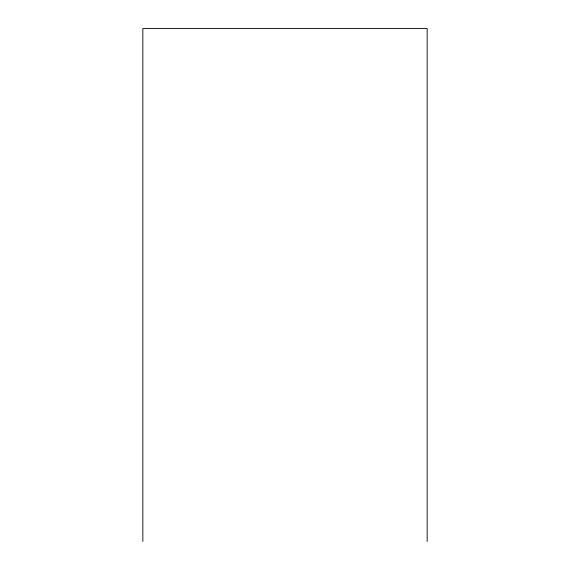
<?xml version="1.0" encoding="UTF-8"?>
<svg xmlns="http://www.w3.org/2000/svg" width="570" height="570" viewBox="0 0 570 570"><rect width="100%" height="100%" fill="white"/><g stroke="black" fill="none" stroke-linecap="round" stroke-linejoin="round"><path stroke-width="0.85" d="M427.158 541.5L427.158 28.5L142.842 28.5L142.842 541.5"/></g></svg>
